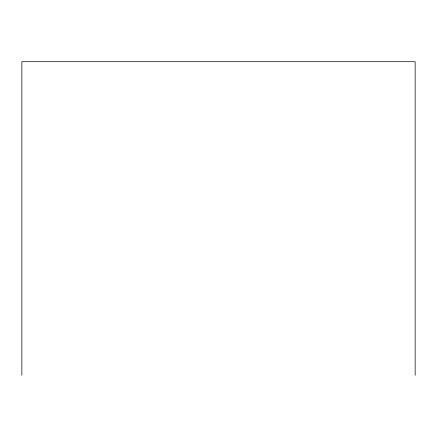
<?xml version="1.0" encoding="UTF-8"?>
<svg xmlns="http://www.w3.org/2000/svg" width="437" height="437" viewBox="0 0 437 437"><rect width="100%" height="100%" fill="white"/><g stroke="black" fill="none" stroke-linecap="round" stroke-linejoin="round"><path stroke-width="0.66" d="M415.15 375.29L415.15 61.71L21.85 61.71L21.85 375.29"/></g></svg>
